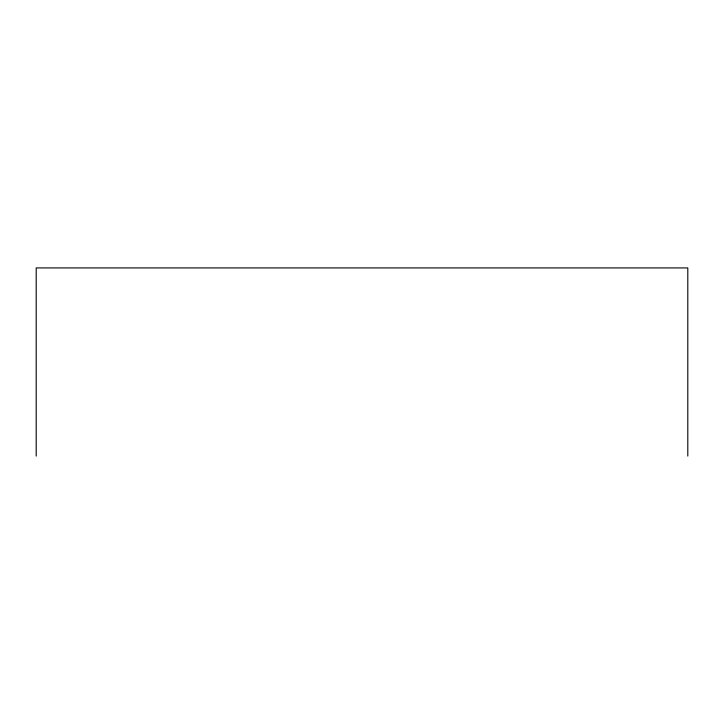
<?xml version="1.0" encoding="UTF-8"?>
<svg xmlns="http://www.w3.org/2000/svg" width="724" height="724" viewBox="0 0 724 724"><rect width="100%" height="100%" fill="white"/><g stroke="black" fill="none" stroke-linecap="round" stroke-linejoin="round"><path stroke-width="1.09" d="M687.8 456.075L687.8 267.925L36.2 267.925L36.2 456.075"/></g></svg>
